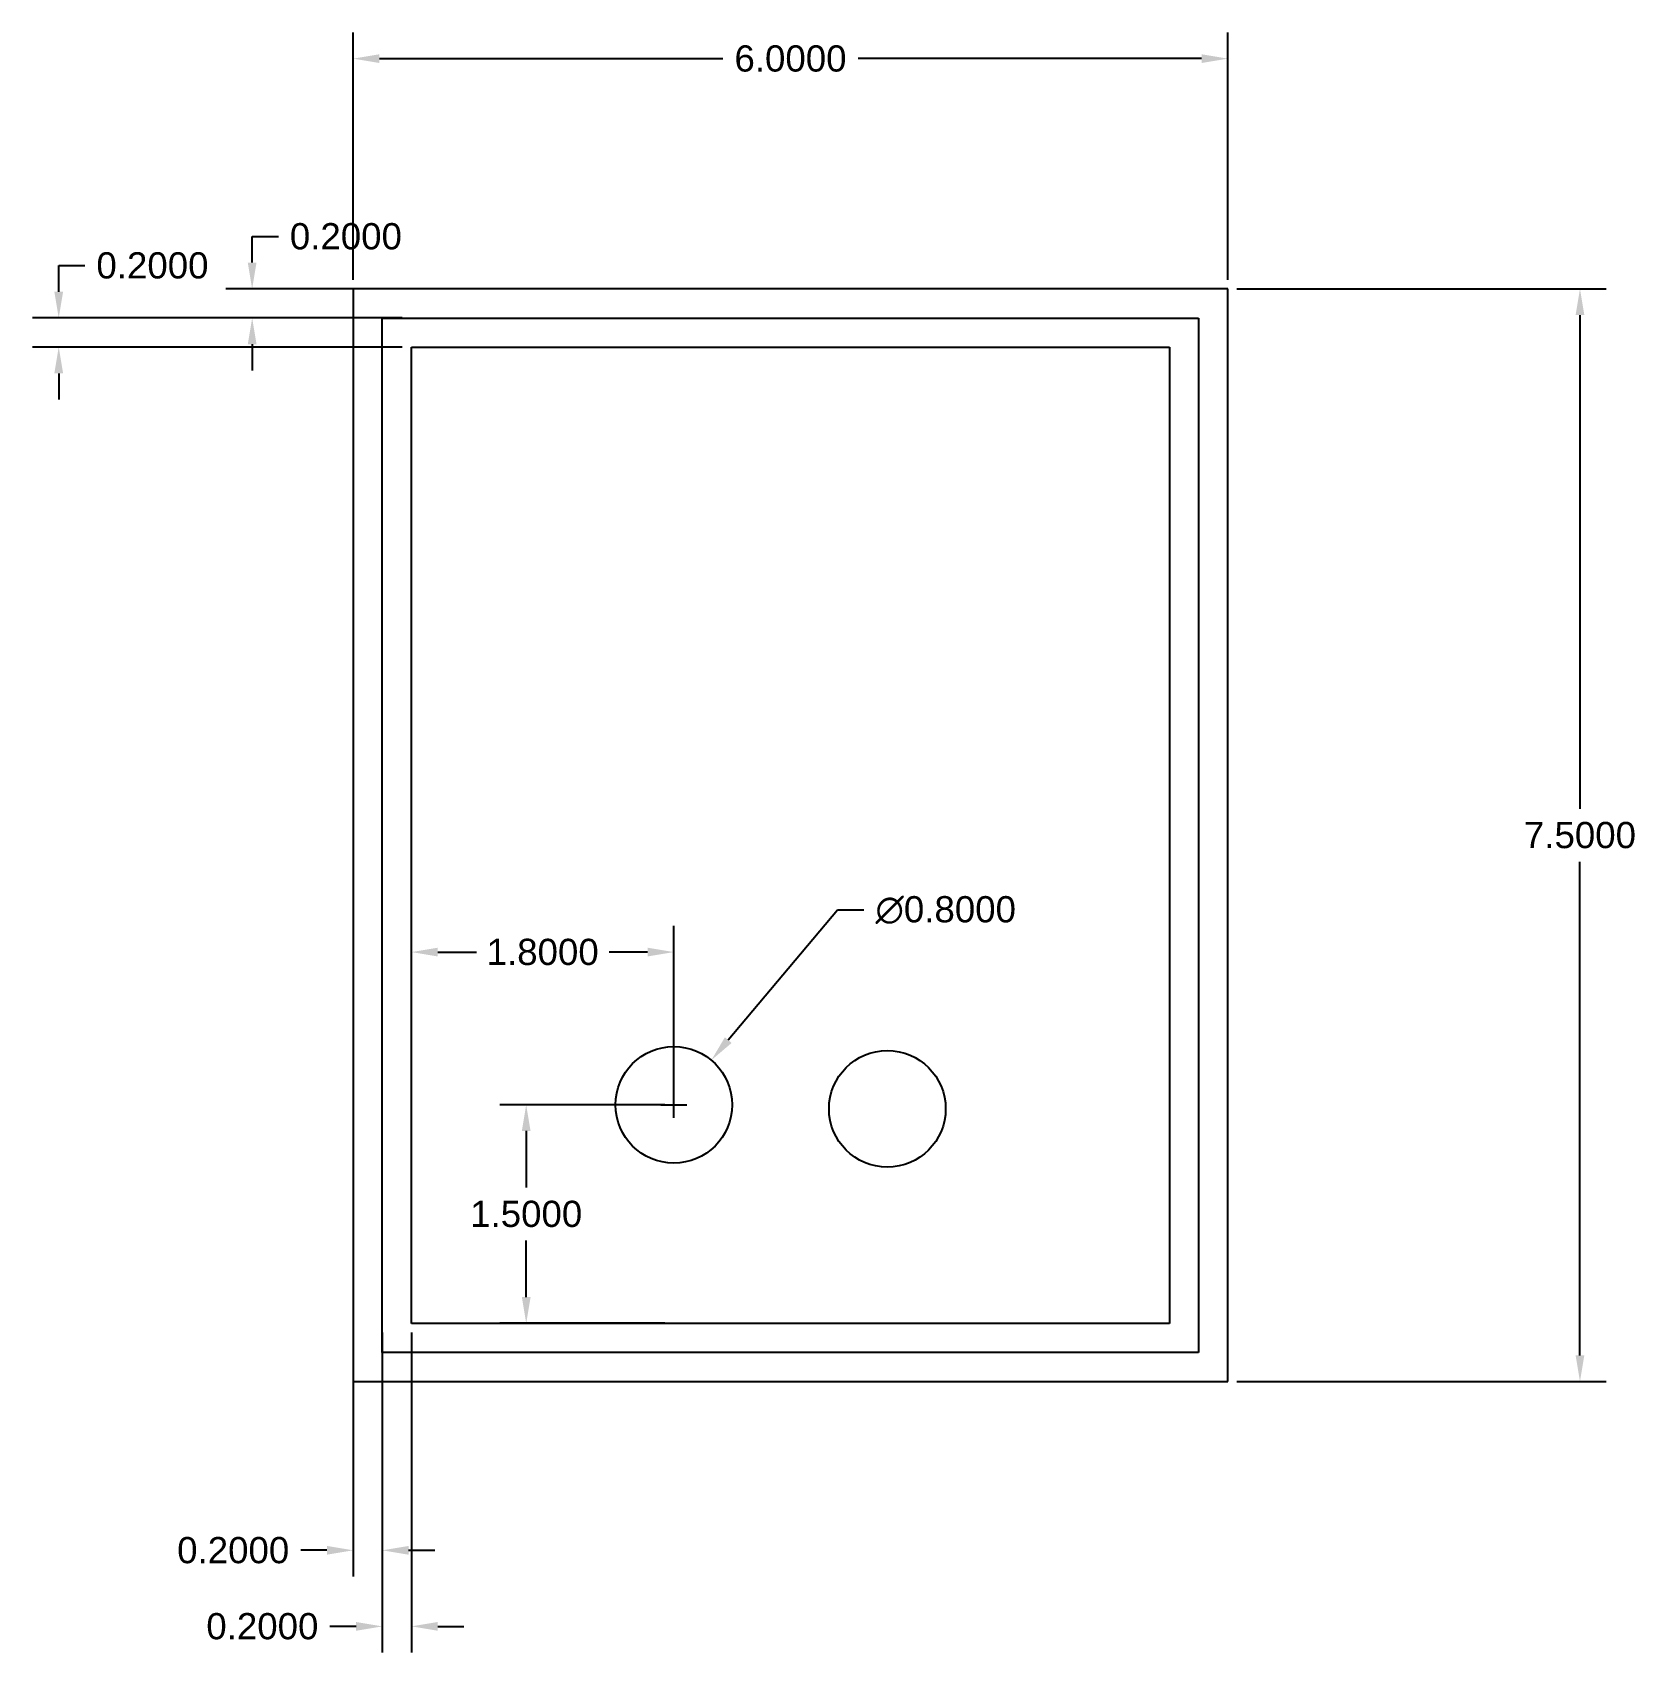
# Model space of a CAD drawing. Header units: inches. Extents: x 5.3 to 16.3, y 5.6 to 16.7.
import ezdxf

# ---------------------------------------------------------------- set-up
doc = ezdxf.new("R2010")
doc.units = ezdxf.units.IN
doc.header["$MEASUREMENT"] = 0
doc.styles.get("Standard").update_dxf_attribs({"font": 'arial.ttf'})
doc.dimstyles.get("Standard").update_dxf_attribs({"dimtxt": 0.18, "dimasz": 0.18, "dimexe": 0.18, "dimexo": 0.0625, "dimgap": 0.09, "dimtad": 0, "dimtih": 1, "dimtoh": 1, "dimdec": 4, "dimzin": 0, "dimdsep": 46, "dimtxsty": 'Standard', "dimcen": 0.09, "dimadec": 0, "dimazin": 0, "dimtfac": 1, "dimtdec": 4, "dimtofl": 0, "dimtmove": 0, "dimatfit": 3, "dimfxl": 1, "dimtolj": 1, "dimtzin": 0, "dimarcsym": 0})

# ---------------------------------------------------------------- blocks, each defined once
blk = doc.blocks.new('*D1')
at = {"color": 0, "lineweight": -2, "transparency": 16777216}
for p, q in [((6.857, 15.144), (6.857, 15.324)), ((6.857, 15.324), (7.037, 15.324)), ((7.687, 14.964), (6.677, 14.964)), ((7.687, 14.764), (6.677, 14.764)), ((6.857, 14.584), (6.857, 14.404))]:
    blk.add_line(p, q, dxfattribs=at)
at = {"color": 0, "transparency": 16777216}
for points in [[(6.827, 15.144), (6.887, 15.144), (6.857, 14.964)], [(6.827, 14.584), (6.887, 14.584), (6.857, 14.764)]]:
    blk.add_solid(points, dxfattribs=at)
at = {"layer": 'Defpoints', "color": 0, "transparency": 16777216}
for p in [(6.857, 14.964), (7.75, 14.964), (7.75, 14.764)]:
    blk.add_point(p, dxfattribs=at)
at = {"color": 0, "transparency": 16777216, "insert": (7.5, 15.324), "char_height": 0.18, "attachment_point": 5}
blk.add_mtext('\\A1;0.2000', dxfattribs=at)
blk = doc.blocks.new('*D3')
at = {"color": 0, "lineweight": -2, "transparency": 16777216}
for p, q in [((7.95, 9.546), (7.95, 10.592)), ((9.75, 9.426), (9.75, 10.592)), ((8.13, 10.412), (8.395, 10.412)), ((9.57, 10.412), (9.305, 10.412))]:
    blk.add_line(p, q, dxfattribs=at)
at = {"color": 0, "transparency": 16777216}
for points in [[(8.13, 10.442), (8.13, 10.382), (7.95, 10.412)], [(9.57, 10.442), (9.57, 10.382), (9.75, 10.412)]]:
    blk.add_solid(points, dxfattribs=at)
at = {"layer": 'Defpoints', "color": 0, "transparency": 16777216}
for p in [(7.95, 10.412), (7.95, 9.483), (9.75, 9.364)]:
    blk.add_point(p, dxfattribs=at)
at = {"color": 0, "transparency": 16777216, "insert": (8.85, 10.412), "char_height": 0.18, "attachment_point": 5}
blk.add_mtext('\\A1;1.8000', dxfattribs=at)
blk = doc.blocks.new('*D4')
at = {"color": 0, "lineweight": -2, "transparency": 16777216}
for p, q in [((9.687, 9.364), (8.557, 9.364)), ((8.737, 9.184), (8.737, 8.796)), ((8.737, 8.044), (8.737, 8.432)), ((9.687, 7.864), (8.557, 7.864))]:
    blk.add_line(p, q, dxfattribs=at)
at = {"color": 0, "transparency": 16777216}
for points in [[(8.707, 9.184), (8.767, 9.184), (8.737, 9.364)], [(8.707, 8.044), (8.767, 8.044), (8.737, 7.864)]]:
    blk.add_solid(points, dxfattribs=at)
at = {"layer": 'Defpoints', "color": 0, "transparency": 16777216}
for p in [(9.75, 9.364), (8.737, 7.864), (9.75, 7.864)]:
    blk.add_point(p, dxfattribs=at)
at = {"color": 0, "transparency": 16777216, "insert": (8.737, 8.614), "char_height": 0.18, "attachment_point": 5}
blk.add_mtext('\\A1;1.5000', dxfattribs=at)
blk = doc.blocks.new('*D5')
at = {"color": 0, "lineweight": -2, "transparency": 16777216}
for p, q in [((7.55, 15.026), (7.55, 16.724)), ((13.55, 15.026), (13.55, 16.724)), ((7.73, 16.544), (10.086, 16.544)), ((13.37, 16.544), (11.014, 16.544))]:
    blk.add_line(p, q, dxfattribs=at)
at = {"color": 0, "transparency": 16777216}
for points in [[(7.73, 16.574), (7.73, 16.514), (7.55, 16.544)], [(13.37, 16.574), (13.37, 16.514), (13.55, 16.544)]]:
    blk.add_solid(points, dxfattribs=at)
at = {"layer": 'Defpoints', "color": 0, "transparency": 16777216}
for p in [(13.55, 16.544), (7.55, 14.964), (13.55, 14.964)]:
    blk.add_point(p, dxfattribs=at)
at = {"color": 0, "transparency": 16777216, "insert": (10.55, 16.544), "char_height": 0.18, "attachment_point": 5}
blk.add_mtext('\\A1;6.0000', dxfattribs=at)
blk = doc.blocks.new('*D6')
at = {"color": 0, "lineweight": -2, "transparency": 16777216}
for p, q in [((13.612, 14.964), (16.146, 14.964)), ((15.966, 14.784), (15.966, 11.396)), ((15.966, 7.644), (15.966, 11.032)), ((13.612, 7.464), (16.146, 7.464))]:
    blk.add_line(p, q, dxfattribs=at)
at = {"color": 0, "transparency": 16777216}
for points in [[(15.936, 14.784), (15.996, 14.784), (15.966, 14.964)], [(15.936, 7.644), (15.996, 7.644), (15.966, 7.464)]]:
    blk.add_solid(points, dxfattribs=at)
at = {"layer": 'Defpoints', "color": 0, "transparency": 16777216}
for p in [(13.55, 14.964), (13.55, 7.464), (15.966, 7.464)]:
    blk.add_point(p, dxfattribs=at)
at = {"color": 0, "transparency": 16777216, "insert": (15.966, 11.214), "char_height": 0.18, "attachment_point": 5}
blk.add_mtext('\\A1;7.5000', dxfattribs=at)
blk = doc.blocks.new('*D7')
at = {"color": 0, "lineweight": -2, "transparency": 16777216}
for p, q in [((5.53, 14.944), (5.53, 15.124)), ((5.53, 15.124), (5.71, 15.124)), ((7.887, 14.764), (5.35, 14.764)), ((7.887, 14.564), (5.35, 14.564)), ((5.53, 14.384), (5.53, 14.204))]:
    blk.add_line(p, q, dxfattribs=at)
at = {"color": 0, "transparency": 16777216}
for points in [[(5.5, 14.944), (5.56, 14.944), (5.53, 14.764)], [(5.5, 14.384), (5.56, 14.384), (5.53, 14.564)]]:
    blk.add_solid(points, dxfattribs=at)
at = {"layer": 'Defpoints', "color": 0, "transparency": 16777216}
for p in [(5.53, 14.764), (7.95, 14.764), (7.95, 14.564)]:
    blk.add_point(p, dxfattribs=at)
at = {"color": 0, "transparency": 16777216, "insert": (6.173, 15.124), "char_height": 0.18, "attachment_point": 5}
blk.add_mtext('\\A1;0.2000', dxfattribs=at)
blk = doc.blocks.new('*D8')
at = {"color": 0, "lineweight": -2, "transparency": 16777216}
for p, q in [((7.55, 7.601), (7.55, 6.126)), ((7.75, 7.601), (7.75, 6.126)), ((7.37, 6.306), (7.19, 6.306)), ((7.93, 6.306), (8.11, 6.306))]:
    blk.add_line(p, q, dxfattribs=at)
at = {"color": 0, "transparency": 16777216}
for points in [[(7.37, 6.336), (7.37, 6.276), (7.55, 6.306)], [(7.93, 6.336), (7.93, 6.276), (7.75, 6.306)]]:
    blk.add_solid(points, dxfattribs=at)
at = {"layer": 'Defpoints', "color": 0, "transparency": 16777216}
for p in [(7.55, 7.664), (7.75, 7.664), (7.55, 6.306)]:
    blk.add_point(p, dxfattribs=at)
at = {"color": 0, "transparency": 16777216, "insert": (6.727, 6.306), "char_height": 0.18, "attachment_point": 5}
blk.add_mtext('\\A1;0.2000', dxfattribs=at)
blk = doc.blocks.new('*D9')
at = {"color": 0, "lineweight": -2, "transparency": 16777216}
for p, q in [((7.75, 7.801), (7.75, 5.604)), ((7.95, 7.801), (7.95, 5.604)), ((7.57, 5.784), (7.39, 5.784)), ((8.13, 5.784), (8.31, 5.784))]:
    blk.add_line(p, q, dxfattribs=at)
at = {"color": 0, "transparency": 16777216}
for points in [[(7.57, 5.814), (7.57, 5.754), (7.75, 5.784)], [(8.13, 5.814), (8.13, 5.754), (7.95, 5.784)]]:
    blk.add_solid(points, dxfattribs=at)
at = {"layer": 'Defpoints', "color": 0, "transparency": 16777216}
for p in [(7.75, 7.864), (7.95, 7.864), (7.75, 5.784)]:
    blk.add_point(p, dxfattribs=at)
at = {"color": 0, "transparency": 16777216, "insert": (6.927, 5.784), "char_height": 0.18, "attachment_point": 5}
blk.add_mtext('\\A1;0.2000', dxfattribs=at)
blk = doc.blocks.new('*D10')
at = {"color": 0, "lineweight": -2, "transparency": 16777216}
for p, q in [((10.873, 10.7), (10.123, 9.808)), ((11.053, 10.7), (10.873, 10.7)), ((9.75, 9.274), (9.75, 9.454)), ((9.66, 9.364), (9.84, 9.364))]:
    blk.add_line(p, q, dxfattribs=at)
at = {"color": 0, "transparency": 16777216}
blk.add_solid([(10.1, 9.827), (10.146, 9.788), (10.007, 9.67)], dxfattribs=at)
at = {"layer": 'Defpoints', "color": 0, "transparency": 16777216}
for p in [(10.007, 9.67), (9.492, 9.058)]:
    blk.add_point(p, dxfattribs=at)
at = {"color": 0, "transparency": 16777216, "insert": (11.615, 10.7), "char_height": 0.18, "attachment_point": 5}
blk.add_mtext('\\A1;∅0.8000', dxfattribs=at)

msp = doc.modelspace()

# ---------------------------------------------------------------- linework, layer by layer
for p, q in [((13.54994, 14.96383), (7.54994, 14.96383)), ((7.54994, 14.96383), (7.54994, 7.46383)), ((13.54994, 7.46383), (13.54994, 14.96383)), ((7.7499, 7.6638), (7.7499, 14.7638)), ((7.7499, 14.7638), (13.3499, 14.7638)), ((13.3499, 14.7638), (13.3499, 7.6638)), ((7.9499, 7.8638), (7.9499, 14.5638)), ((7.9499, 14.5638), (13.1499, 14.5638)), ((13.1499, 14.5638), (13.1499, 7.8638)), ((13.1499, 7.8638), (7.9499, 7.8638)), ((13.3499, 7.6638), (7.7499, 7.6638)), ((7.54994, 7.46383), (13.54994, 7.46383))]:
    msp.add_line(p, q)
for centre in [(9.7499, 9.3638), (11.21434, 9.3362)]:
    msp.add_circle(centre, 0.4)

# ---------------------------------------------------------------- dimensions: what is measured, and where the dimension line sits
for base, p1, p2, picture, middle in [((13.54994, 16.54414), (7.54994, 14.96383), (13.54994, 14.96383), '*D5', (10.54994, 16.54414)), ((7.7499, 5.78396), (7.9499, 7.8638), (7.7499, 7.8638), '*D9', (6.92658, 5.78396)), ((7.54994, 6.30648), (7.7499, 7.6638), (7.54994, 7.6638), '*D8', (6.72662, 6.30648))]:
    dim = msp.add_linear_dim(base=base, p1=p1, p2=p2, dimstyle='Standard')
    dim.commit()
    dim.dimension.update_dxf_attribs({"geometry": picture, "text_midpoint": middle})
for base, p1, p2, picture, middle in [((6.85702, 14.96383), (7.7499, 14.7638), (7.7499, 14.96383), '*D1', (7.50034, 15.32383)), ((5.52954, 14.7638), (7.9499, 14.5638), (7.9499, 14.7638), '*D7', (6.17286, 15.1238)), ((15.96575, 7.46383), (13.54994, 14.96383), (13.54994, 7.46383), '*D6', (15.96575, 11.21383))]:
    dim = msp.add_linear_dim(base=base, p1=p1, p2=p2, angle=90, dimstyle='Standard')
    dim.commit()
    dim.dimension.update_dxf_attribs({"geometry": picture, "text_midpoint": middle})
dim = msp.add_diameter_dim_2p(p1=(9.49242, 9.05769), p2=(10.00738, 9.66991), dimstyle='Standard')
dim.commit()
dim.dimension.update_dxf_attribs({"geometry": '*D10', "text_midpoint": (11.61474, 10.69958), "dimtype": 163})
dim = msp.add_linear_dim(base=(7.9499, 10.41219), p1=(9.7499, 9.3638), p2=(7.9499, 9.4834), dimstyle='Standard')
dim.commit()
dim.dimension.update_dxf_attribs({"geometry": '*D3', "text_midpoint": (8.8499, 10.41219), "dimtype": 160})
dim = msp.add_linear_dim(base=(8.73669, 7.8638), p1=(9.7499, 9.3638), p2=(9.7499, 7.8638), angle=90, dimstyle='Standard')
dim.commit()
dim.dimension.update_dxf_attribs({"geometry": '*D4', "text_midpoint": (8.73669, 8.6138), "dimtype": 160})

doc.saveas('drawing.dxf')
